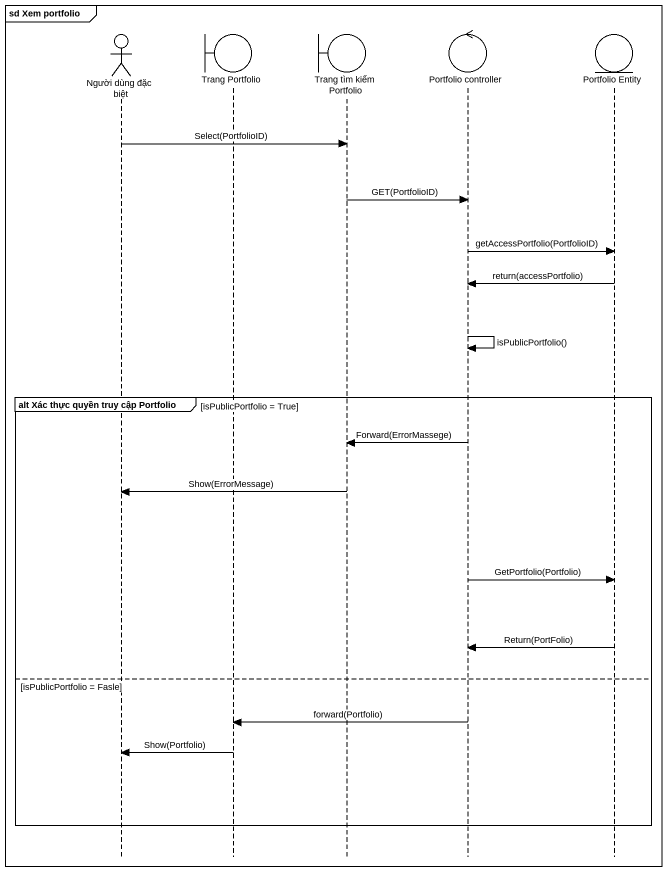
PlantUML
@startuml
mainframe sd Xem portfolio
hide footbox
actor "Người dùng đặc biệt" as Người_dùng_đặc_biệt
boundary "Trang Portfolio" as Trang_Portfolio
boundary "Trang tìm kiếm Portfolio" as Trang_tìm_kiếm_Portfolio
control "Portfolio controller" as Portfolio_controller
entity "Portfolio Entity" as Portfolio_Entity

Người_dùng_đặc_biệt -> Trang_tìm_kiếm_Portfolio : Select(PortfolioID)
Trang_tìm_kiếm_Portfolio -> Portfolio_controller : GET(PortfolioID)
Portfolio_controller -> Portfolio_Entity : getAccessPortfolio(PortfolioID)
Portfolio_Entity -> Portfolio_controller : return(accessPortfolio)
Portfolio_controller -> Portfolio_controller : isPublicPortfolio()
group alt Xác thực quyền truy cập Portfolio [isPublicPortfolio = True]
  Portfolio_controller -> Trang_tìm_kiếm_Portfolio : Forward(ErrorMassege)
  Trang_tìm_kiếm_Portfolio -> Người_dùng_đặc_biệt : Show(ErrorMessage)
  Portfolio_controller -> Portfolio_Entity : GetPortfolio(Portfolio)
  Portfolio_Entity -> Portfolio_controller : Return(PortFolio)
else isPublicPortfolio = Fasle
  Portfolio_controller -> Trang_Portfolio : forward(Portfolio)
  Trang_Portfolio -> Người_dùng_đặc_biệt : Show(Portfolio)
end
@enduml
